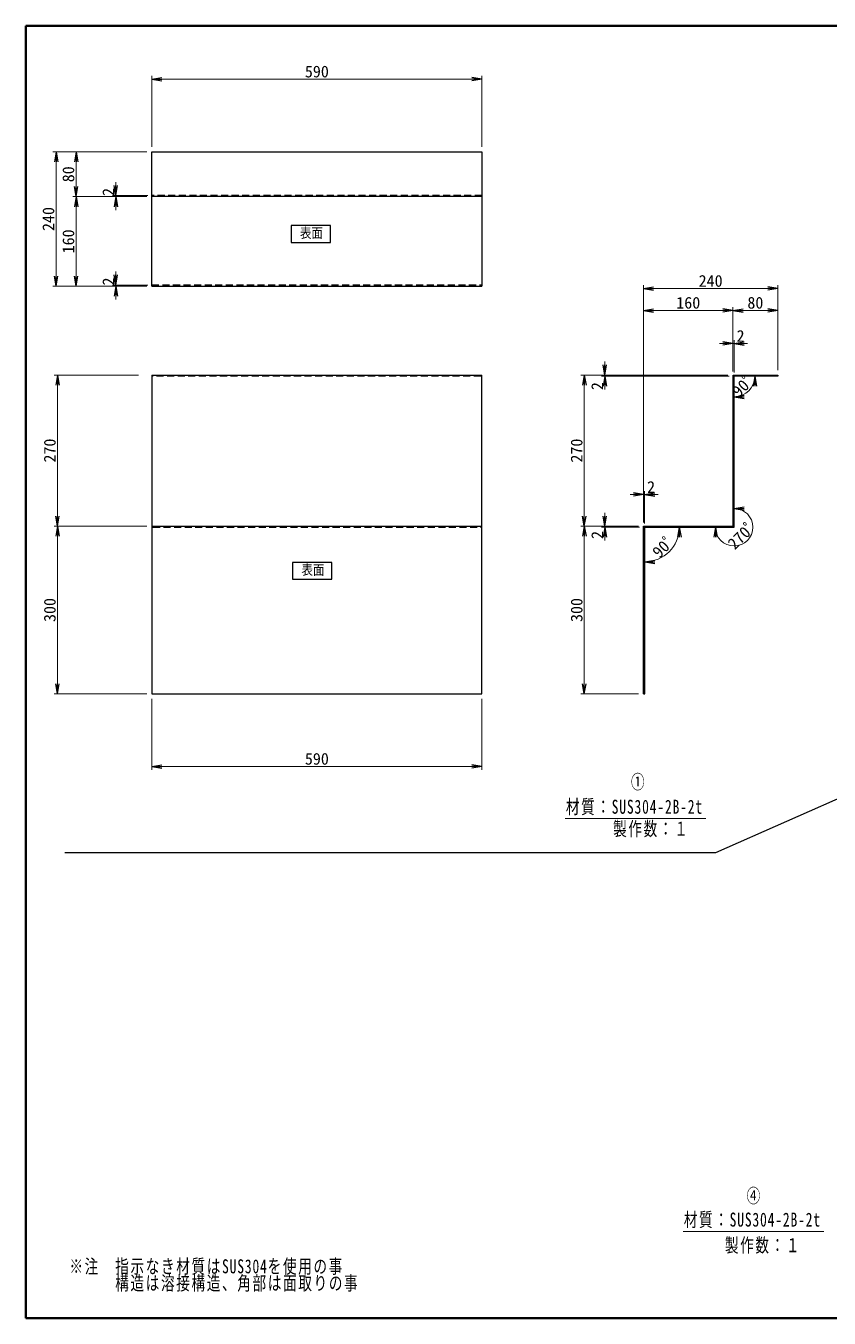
# Model space of a CAD drawing. Header units: millimetres. Extents: x 131 to 3474, y 91 to 2401.
# Drawn here: x 131 to 1567, y 91 to 2401 of the extents above; entities that cross this region are included whole.
import ezdxf

# ---------------------------------------------------------------- set-up
doc = ezdxf.new("R2010")
doc.units = ezdxf.units.MM
doc.header["$LTSCALE"] = 1.5
doc.linetypes.add('HIDDEN', pattern=[12.6, 8.4, -4.2])
for name, color, linetype, lineweight in [('1', 7, 'Continuous', 9), ('15', 5, 'Continuous', 9), ('20', 250, 'Continuous', 30), ('7', 4, 'Continuous', 50)]:
    doc.layers.add(name, color=color, linetype=linetype, lineweight=lineweight)
doc.styles.get("Standard").update_dxf_attribs({"font": 'txt', "bigfont": 'bigfont'})
doc.styles.add('ＭＳ ゴシック', font='')
doc.styles.get('ＭＳ ゴシック').set_extended_font_data('ＭＳ ゴシック')
doc.dimstyles.get("Standard").update_dxf_attribs({"dimtxt": 0.18, "dimasz": 0.18, "dimexe": 0.18, "dimexo": 0.0625, "dimgap": 0.09, "dimtad": 0, "dimtih": 1, "dimtoh": 1, "dimdec": 4, "dimzin": 0, "dimdsep": 46, "dimtxsty": 'Standard', "dimcen": 0.09, "dimadec": 0, "dimazin": 0, "dimtfac": 1, "dimtdec": 4, "dimtofl": 0, "dimtmove": 0, "dimatfit": 3, "dimfxl": 1, "dimtolj": 1, "dimtzin": 0, "dimarcsym": 0})

# ---------------------------------------------------------------- blocks, each defined once
blk = doc.blocks.new('_OPEN')
at = {"color": 0}
for q in [(-1, 0.17), (-1, -0.17), (-1, 0)]:
    blk.add_line((0, 0), q, dxfattribs=at)
blk = doc.blocks.new('Dim1')
at = {"layer": '20', "color": 7, "linetype": 'Continuous', "lineweight": 9}
for p, q in [((356.1, 1197.4), (356.1, 1070.6)), ((946.1, 1197.4), (946.1, 1070.6)), ((356.1, 1076.6), (946.1, 1076.6))]:
    blk.add_line(p, q, dxfattribs=at)
at = {"layer": '20', "color": 7, "linetype": 'Continuous', "lineweight": 9, "xscale": 18, "yscale": 18, "zscale": 18}
for p, rotation in [((356.1, 1076.6), 179.9999999999998), ((946.1, 1076.6), 359.9999999999997)]:
    blk.add_blockref('_OPEN', p, dxfattribs=dict(at, rotation=rotation))
at = {"layer": '20', "color": 7, "linetype": 'Continuous', "lineweight": 9, "insert": (651.1, 1079.6), "char_height": 21, "width": 270, "attachment_point": 8, "style": 'ＭＳ ゴシック'}
blk.add_mtext('590', dxfattribs=at)
blk = doc.blocks.new('Dim2')
at = {"layer": '20', "color": 7, "linetype": 'Continuous', "lineweight": 9}
for p, q in [((1165.8, 1530.4), (1165.8, 1480.4)), ((1226.1, 1506.4), (1159.8, 1506.4)), ((1228.2, 1504.4), (1159.8, 1504.4))]:
    blk.add_line(p, q, dxfattribs=at)
at = {"layer": '20', "color": 7, "linetype": 'Continuous', "lineweight": 9, "xscale": 18, "yscale": 18, "zscale": 18}
for p, rotation in [((1165.8, 1506.4), 269.9999999999998), ((1165.8, 1504.4), 89.99999999999991)]:
    blk.add_blockref('_OPEN', p, dxfattribs=dict(at, rotation=rotation))
at = {"layer": '20', "color": 7, "linetype": 'Continuous', "lineweight": 9, "insert": (1162.8, 1497.6), "char_height": 21, "width": 70, "attachment_point": 9, "rotation": 90, "style": 'ＭＳ ゴシック'}
blk.add_mtext('2', dxfattribs=at)
blk = doc.blocks.new('Dim3')
at = {"layer": '20', "color": 7, "linetype": 'Continuous', "lineweight": 9}
for p, q in [((1211.1, 1562.8), (1261.1, 1562.8)), ((1235.1, 1512.7), (1235.1, 1568.8)), ((1237.1, 1511.2), (1237.1, 1568.8))]:
    blk.add_line(p, q, dxfattribs=at)
at = {"layer": '20', "color": 7, "linetype": 'Continuous', "lineweight": 9, "xscale": 18, "yscale": 18, "zscale": 18}
for p, rotation in [((1235.1, 1562.8), 359.9999999999997), ((1237.1, 1562.8), 179.9999999999995)]:
    blk.add_blockref('_OPEN', p, dxfattribs=dict(at, rotation=rotation))
at = {"layer": '20', "color": 7, "linetype": 'Continuous', "lineweight": 9, "insert": (1241.5, 1565.8), "char_height": 21, "width": 70, "attachment_point": 7, "style": 'ＭＳ ゴシック'}
blk.add_mtext('2', dxfattribs=at)
blk = doc.blocks.new('Dim4')
at = {"layer": '20', "color": 7, "linetype": 'Continuous', "lineweight": 9}
for p, q in [((1226.1, 1506.4), (1123.3, 1506.4)), ((1129.3, 1206.4), (1129.3, 1506.4)), ((1226.1, 1206.4), (1123.3, 1206.4))]:
    blk.add_line(p, q, dxfattribs=at)
at = {"layer": '20', "color": 7, "linetype": 'Continuous', "lineweight": 9, "xscale": 18, "yscale": 18, "zscale": 18}
for p, rotation in [((1129.3, 1506.4), 89.99999999999959), ((1129.3, 1206.4), 269.9999999999998)]:
    blk.add_blockref('_OPEN', p, dxfattribs=dict(at, rotation=rotation))
at = {"layer": '20', "color": 7, "linetype": 'Continuous', "lineweight": 9, "insert": (1126.3, 1356.4), "char_height": 21, "width": 270, "attachment_point": 8, "rotation": 90, "style": 'ＭＳ ゴシック'}
blk.add_mtext('300', dxfattribs=at)
blk = doc.blocks.new('Dim5')
at = {"layer": '20', "color": 7, "linetype": 'Continuous', "lineweight": 9}
for p, q in [((1386.1, 1776.4), (1123.3, 1776.4)), ((1129.3, 1506.4), (1129.3, 1776.4))]:
    blk.add_line(p, q, dxfattribs=at)
at = {"layer": '20', "color": 7, "linetype": 'Continuous', "lineweight": 9, "xscale": 18, "yscale": 18, "zscale": 18}
for p, rotation in [((1129.3, 1776.4), 89.99999999999959), ((1129.3, 1506.4), 269.9999999999998)]:
    blk.add_blockref('_OPEN', p, dxfattribs=dict(at, rotation=rotation))
at = {"layer": '20', "color": 7, "linetype": 'Continuous', "lineweight": 9, "insert": (1126.3, 1641.4), "char_height": 21, "width": 270, "attachment_point": 8, "rotation": 90, "style": 'ＭＳ ゴシック'}
blk.add_mtext('270', dxfattribs=at)
blk = doc.blocks.new('Dim6')
at = {"layer": '20', "color": 7, "linetype": 'Continuous', "lineweight": 9}
for p, q in [((1235.1, 1515.4), (1235.1, 1936.9)), ((1235.1, 1930.9), (1475.1, 1930.9)), ((1475.1, 1785.4), (1475.1, 1936.9))]:
    blk.add_line(p, q, dxfattribs=at)
at = {"layer": '20', "color": 7, "linetype": 'Continuous', "lineweight": 9, "xscale": 18, "yscale": 18, "zscale": 18}
for p, rotation in [((1235.1, 1930.9), 179.9999999999998), ((1475.1, 1930.9), 359.9999999999997)]:
    blk.add_blockref('_OPEN', p, dxfattribs=dict(at, rotation=rotation))
at = {"layer": '20', "color": 7, "linetype": 'Continuous', "lineweight": 9, "insert": (1355.1, 1933.9), "char_height": 21, "width": 270, "attachment_point": 8, "style": 'ＭＳ ゴシック'}
blk.add_mtext('240', dxfattribs=at)
blk = doc.blocks.new('Dim7')
at = {"layer": '20', "color": 7, "linetype": 'Continuous', "lineweight": 9}
for p, q in [((1235.1, 1515.4), (1235.1, 1897.8)), ((1395.1, 1785.4), (1395.1, 1897.8)), ((1235.1, 1891.8), (1395.1, 1891.8))]:
    blk.add_line(p, q, dxfattribs=at)
at = {"layer": '20', "color": 7, "linetype": 'Continuous', "lineweight": 9, "xscale": 18, "yscale": 18, "zscale": 18}
for p, rotation in [((1235.1, 1891.8), 179.9999999999998), ((1395.1, 1891.8), 359.9999999999997)]:
    blk.add_blockref('_OPEN', p, dxfattribs=dict(at, rotation=rotation))
at = {"layer": '20', "color": 7, "linetype": 'Continuous', "lineweight": 9, "insert": (1315.1, 1894.8), "char_height": 21, "width": 255, "attachment_point": 8, "style": 'ＭＳ ゴシック'}
blk.add_mtext('160', dxfattribs=at)
blk = doc.blocks.new('Dim8')
at = {"layer": '20', "color": 7, "linetype": 'Continuous', "lineweight": 9}
for p, q in [((1475.1, 1785.4), (1475.1, 1897.8)), ((1395.1, 1891.8), (1475.1, 1891.8))]:
    blk.add_line(p, q, dxfattribs=at)
at = {"layer": '20', "color": 7, "linetype": 'Continuous', "lineweight": 9, "xscale": 18, "yscale": 18, "zscale": 18}
for p, rotation in [((1395.1, 1891.8), 179.9999999999999), ((1475.1, 1891.8), 359.9999999999997)]:
    blk.add_blockref('_OPEN', p, dxfattribs=dict(at, rotation=rotation))
at = {"layer": '20', "color": 7, "linetype": 'Continuous', "lineweight": 9, "insert": (1435.1, 1894.8), "char_height": 21, "width": 170, "attachment_point": 8, "style": 'ＭＳ ゴシック'}
blk.add_mtext('80', dxfattribs=at)
blk = doc.blocks.new('Dim9')
at = {"layer": '20', "color": 7, "linetype": 'Continuous', "lineweight": 9}
for p, q in [((1165.8, 1800.4), (1165.8, 1750.4)), ((1386.1, 1776.4), (1159.8, 1776.4)), ((1388.1, 1774.4), (1159.8, 1774.4))]:
    blk.add_line(p, q, dxfattribs=at)
at = {"layer": '20', "color": 7, "linetype": 'Continuous', "lineweight": 9, "xscale": 18, "yscale": 18, "zscale": 18}
for p, rotation in [((1165.8, 1776.4), 269.9999999999998), ((1165.8, 1774.4), 89.99999999999991)]:
    blk.add_blockref('_OPEN', p, dxfattribs=dict(at, rotation=rotation))
at = {"layer": '20', "color": 7, "linetype": 'Continuous', "lineweight": 9, "insert": (1162.8, 1763.8), "char_height": 21, "width": 70, "attachment_point": 9, "rotation": 90, "style": 'ＭＳ ゴシック'}
blk.add_mtext('2', dxfattribs=at)
blk = doc.blocks.new('Dim10')
at = {"layer": '20', "color": 7, "linetype": 'Continuous', "lineweight": 9}
for p, q in [((1371.1, 1832.8), (1421.1, 1832.8)), ((1395.1, 1782.7), (1395.1, 1838.8)), ((1397.1, 1781.2), (1397.1, 1838.8))]:
    blk.add_line(p, q, dxfattribs=at)
at = {"layer": '20', "color": 7, "linetype": 'Continuous', "lineweight": 9, "xscale": 18, "yscale": 18, "zscale": 18}
for p, rotation in [((1395.1, 1832.8), 359.9999999999997), ((1397.1, 1832.8), 179.9999999999995)]:
    blk.add_blockref('_OPEN', p, dxfattribs=dict(at, rotation=rotation))
at = {"layer": '20', "color": 7, "linetype": 'Continuous', "lineweight": 9, "insert": (1401.5, 1835.8), "char_height": 21, "width": 70, "attachment_point": 7, "style": 'ＭＳ ゴシック'}
blk.add_mtext('2', dxfattribs=at)
blk = doc.blocks.new('Dim11')
at = {"layer": '20', "color": 7, "linetype": 'Continuous', "lineweight": 9}
for p, q in [((347.1, 2175.3), (178.9, 2175.3)), ((184.9, 1935.3), (184.9, 2175.3)), ((347.1, 1935.3), (178.9, 1935.3))]:
    blk.add_line(p, q, dxfattribs=at)
at = {"layer": '20', "color": 7, "linetype": 'Continuous', "lineweight": 9, "xscale": 18, "yscale": 18, "zscale": 18}
for p, rotation in [((184.9, 2175.3), 89.99999999999939), ((184.9, 1935.3), 269.9999999999996)]:
    blk.add_blockref('_OPEN', p, dxfattribs=dict(at, rotation=rotation))
at = {"layer": '20', "color": 7, "linetype": 'Continuous', "lineweight": 9, "insert": (181.9, 2055.3), "char_height": 21, "width": 270, "attachment_point": 8, "rotation": 90, "style": 'ＭＳ ゴシック'}
blk.add_mtext('240', dxfattribs=at)
blk = doc.blocks.new('Dim12')
at = {"layer": '20', "color": 7, "linetype": 'Continuous', "lineweight": 9}
for p, q in [((347.1, 2095.3), (214.6, 2095.3)), ((220.6, 1935.3), (220.6, 2095.3)), ((347.1, 1935.3), (214.6, 1935.3))]:
    blk.add_line(p, q, dxfattribs=at)
at = {"layer": '20', "color": 7, "linetype": 'Continuous', "lineweight": 9, "xscale": 18, "yscale": 18, "zscale": 18}
for p, rotation in [((220.6, 2095.3), 89.99999999999939), ((220.6, 1935.3), 269.9999999999995)]:
    blk.add_blockref('_OPEN', p, dxfattribs=dict(at, rotation=rotation))
at = {"layer": '20', "color": 7, "linetype": 'Continuous', "lineweight": 9, "insert": (217.6, 2015.3), "char_height": 21, "width": 255, "attachment_point": 8, "rotation": 90, "style": 'ＭＳ ゴシック'}
blk.add_mtext('160', dxfattribs=at)
blk = doc.blocks.new('Dim13')
at = {"layer": '20', "color": 7, "linetype": 'Continuous', "lineweight": 9}
for p, q in [((347.1, 2175.3), (214.6, 2175.3)), ((220.6, 2095.3), (220.6, 2175.3))]:
    blk.add_line(p, q, dxfattribs=at)
at = {"layer": '20', "color": 7, "linetype": 'Continuous', "lineweight": 9, "xscale": 18, "yscale": 18, "zscale": 18}
for p, rotation in [((220.6, 2175.3), 89.99999999999939), ((220.6, 2095.3), 269.9999999999996)]:
    blk.add_blockref('_OPEN', p, dxfattribs=dict(at, rotation=rotation))
at = {"layer": '20', "color": 7, "linetype": 'Continuous', "lineweight": 9, "insert": (217.6, 2135.3), "char_height": 21, "width": 170, "attachment_point": 8, "rotation": 90, "style": 'ＭＳ ゴシック'}
blk.add_mtext('80', dxfattribs=at)
blk = doc.blocks.new('Dim14')
at = {"layer": '20', "color": 7, "linetype": 'Continuous', "lineweight": 9}
for p, q in [((291.8, 2071.3), (291.8, 2121.3)), ((349.1, 2097.3), (285.8, 2097.3)), ((347.1, 2095.3), (285.8, 2095.3))]:
    blk.add_line(p, q, dxfattribs=at)
at = {"layer": '20', "color": 7, "linetype": 'Continuous', "lineweight": 9, "xscale": 18, "yscale": 18, "zscale": 18}
for p, rotation in [((291.8, 2097.3), 269.9999999999998), ((291.8, 2095.3), 89.99999999999959)]:
    blk.add_blockref('_OPEN', p, dxfattribs=dict(at, rotation=rotation))
at = {"layer": '20', "color": 7, "linetype": 'Continuous', "lineweight": 9, "insert": (288.8, 2096.5), "char_height": 21, "width": 70, "attachment_point": 7, "rotation": 90, "style": 'ＭＳ ゴシック'}
blk.add_mtext('2', dxfattribs=at)
blk = doc.blocks.new('Dim15')
at = {"layer": '20', "color": 7, "linetype": 'Continuous', "lineweight": 9}
for p, q in [((291.8, 1911.3), (291.8, 1961.3)), ((349.1, 1937.3), (285.8, 1937.3)), ((347.1, 1935.3), (285.8, 1935.3))]:
    blk.add_line(p, q, dxfattribs=at)
at = {"layer": '20', "color": 7, "linetype": 'Continuous', "lineweight": 9, "xscale": 18, "yscale": 18, "zscale": 18}
for p, rotation in [((291.8, 1937.3), 269.9999999999998), ((291.8, 1935.3), 89.99999999999959)]:
    blk.add_blockref('_OPEN', p, dxfattribs=dict(at, rotation=rotation))
at = {"layer": '20', "color": 7, "linetype": 'Continuous', "lineweight": 9, "insert": (288.8, 1936.5), "char_height": 21, "width": 70, "attachment_point": 7, "rotation": 90, "style": 'ＭＳ ゴシック'}
blk.add_mtext('2', dxfattribs=at)
blk = doc.blocks.new('Dim16')
at = {"layer": '20', "color": 7, "linetype": 'Continuous', "lineweight": 9}
blk.add_arc((1397.1, 1774.4), 37, 270, 0, dxfattribs=at)
at = {"layer": '20', "color": 7, "linetype": 'Continuous', "lineweight": 9, "xscale": 18, "yscale": 18, "zscale": 18}
for p, rotation in [((1434.1, 1774.4), 89.99999999999991), ((1397.1, 1737.3), 179.9999999999998)]:
    blk.add_blockref('_OPEN', p, dxfattribs=dict(at, rotation=rotation))
at = {"layer": '20', "color": 7, "linetype": 'Continuous', "lineweight": 9, "insert": (1421.2, 1750.3), "char_height": 21, "width": 197.405, "attachment_point": 8, "rotation": 45, "style": 'ＭＳ ゴシック'}
blk.add_mtext('90ﾟ', dxfattribs=at)
blk = doc.blocks.new('Dim17')
at = {"layer": '20', "color": 7, "linetype": 'Continuous', "lineweight": 9}
blk.add_arc((1397.1, 1504.4), 33.5, 180, 90, dxfattribs=at)
at = {"layer": '20', "color": 7, "linetype": 'Continuous', "lineweight": 9, "xscale": 18, "yscale": 18, "zscale": 18}
for p, rotation in [((1397.1, 1537.9), 179.9999999999998), ((1363.6, 1504.4), 89.99999999999959)]:
    blk.add_blockref('_OPEN', p, dxfattribs=dict(at, rotation=rotation))
at = {"layer": '20', "color": 7, "linetype": 'Continuous', "lineweight": 9, "insert": (1418.7, 1482.8), "char_height": 21, "width": 297.405, "attachment_point": 8, "rotation": 45, "style": 'ＭＳ ゴシック'}
blk.add_mtext('270ﾟ', dxfattribs=at)
blk = doc.blocks.new('Dim18')
at = {"layer": '20', "color": 7, "linetype": 'Continuous', "lineweight": 9}
blk.add_arc((1237.2, 1504.4), 61.9, 270, 0, dxfattribs=at)
at = {"layer": '20', "color": 7, "linetype": 'Continuous', "lineweight": 9, "xscale": 18, "yscale": 18, "zscale": 18}
for p, rotation in [((1299.1, 1504.4), 89.99999999999991), ((1237.2, 1442.4), 179.9999999999998)]:
    blk.add_blockref('_OPEN', p, dxfattribs=dict(at, rotation=rotation))
at = {"layer": '20', "color": 7, "linetype": 'Continuous', "lineweight": 9, "insert": (1278.9, 1462.7), "char_height": 21, "width": 197.405, "attachment_point": 8, "rotation": 45, "style": 'ＭＳ ゴシック'}
blk.add_mtext('90ﾟ', dxfattribs=at)
blk = doc.blocks.new('Dim19')
at = {"layer": '20', "color": 7, "linetype": 'Continuous', "lineweight": 9}
for p, q in [((347.1, 1506.4), (181.4, 1506.4)), ((187.4, 1206.4), (187.4, 1506.4)), ((347.1, 1206.4), (181.4, 1206.4))]:
    blk.add_line(p, q, dxfattribs=at)
at = {"layer": '20', "color": 7, "linetype": 'Continuous', "lineweight": 9, "xscale": 18, "yscale": 18, "zscale": 18}
for p, rotation in [((187.4, 1506.4), 89.99999999999959), ((187.4, 1206.4), 269.9999999999998)]:
    blk.add_blockref('_OPEN', p, dxfattribs=dict(at, rotation=rotation))
at = {"layer": '20', "color": 7, "linetype": 'Continuous', "lineweight": 9, "insert": (184.4, 1356.4), "char_height": 21, "width": 270, "attachment_point": 8, "rotation": 90, "style": 'ＭＳ ゴシック'}
blk.add_mtext('300', dxfattribs=at)
blk = doc.blocks.new('Dim20')
at = {"layer": '20', "color": 7, "linetype": 'Continuous', "lineweight": 9}
for p, q in [((332.4, 1776.4), (181.4, 1776.4)), ((187.4, 1506.4), (187.4, 1776.4))]:
    blk.add_line(p, q, dxfattribs=at)
at = {"layer": '20', "color": 7, "linetype": 'Continuous', "lineweight": 9, "xscale": 18, "yscale": 18, "zscale": 18}
for p, rotation in [((187.4, 1776.4), 89.99999999999959), ((187.4, 1506.4), 269.9999999999998)]:
    blk.add_blockref('_OPEN', p, dxfattribs=dict(at, rotation=rotation))
at = {"layer": '20', "color": 7, "linetype": 'Continuous', "lineweight": 9, "insert": (184.4, 1641.4), "char_height": 21, "width": 270, "attachment_point": 8, "rotation": 90, "style": 'ＭＳ ゴシック'}
blk.add_mtext('270', dxfattribs=at)
blk = doc.blocks.new('Dim21')
at = {"layer": '20', "color": 7, "linetype": 'Continuous', "lineweight": 9}
for p, q in [((356.1, 2184.3), (356.1, 2311.1)), ((946.1, 2184.3), (946.1, 2311.1)), ((356.1, 2305.1), (946.1, 2305.1))]:
    blk.add_line(p, q, dxfattribs=at)
at = {"layer": '20', "color": 7, "linetype": 'Continuous', "lineweight": 9, "xscale": 18, "yscale": 18, "zscale": 18, "rotation": 179.9999999999998}
blk.add_blockref('_OPEN', (356.1, 2305.1), dxfattribs=at)
at = {"layer": '20', "color": 7, "linetype": 'Continuous', "lineweight": 9, "xscale": 18, "yscale": 18, "zscale": 18}
blk.add_blockref('_OPEN', (946.1, 2305.1), dxfattribs=at)
at = {"layer": '20', "color": 7, "linetype": 'Continuous', "lineweight": 9, "insert": (651.1, 2308.1), "char_height": 21, "width": 270, "attachment_point": 8, "style": 'ＭＳ ゴシック'}
blk.add_mtext('590', dxfattribs=at)
blk = doc.blocks.new('G6')
at = {"layer": '20', "color": 7, "linetype": 'Continuous', "lineweight": 30}
for p, q in [((677.9, 1441.6), (607.8, 1441.6)), ((607.8, 1441.6), (607.8, 1411.3)), ((677.9, 1411.3), (677.9, 1441.6)), ((607.8, 1411.3), (677.9, 1411.3))]:
    blk.add_line(p, q, dxfattribs=at)
blk = doc.blocks.new('G7')
at = {"layer": '20', "color": 7, "linetype": 'Continuous', "lineweight": 30}
for p, q in [((675.2, 2043.7), (605.2, 2043.7)), ((605.2, 2043.7), (605.2, 2013.4)), ((675.2, 2013.4), (675.2, 2043.7)), ((605.2, 2013.4), (675.2, 2013.4))]:
    blk.add_line(p, q, dxfattribs=at)

msp = doc.modelspace()

# ---------------------------------------------------------------- linework, layer by layer
at = {"layer": '15', "color": 7, "linetype": 'Continuous', "lineweight": 9}
for p, q in [((1095.03, 983.62), (1346.48, 983.62)), ((1305.87, 245.59), (1557.31, 245.59))]:
    msp.add_line(p, q, dxfattribs=at)
at = {"layer": '20', "color": 7, "linetype": 'Continuous', "lineweight": 30}
for p, q in [((356.06, 1935.33), (356.06, 2175.33)), ((356.06, 2175.33), (946.06, 2175.33)), ((946.06, 2175.33), (946.06, 1935.33)), ((946.06, 2095.33), (356.06, 2095.33)), ((356.06, 1935.33), (946.06, 1935.33)), ((356.06, 1776.36), (946.06, 1776.36)), ((356.06, 1776.36), (356.06, 1206.36)), ((946.06, 1206.36), (946.06, 1776.36)), ((1395.11, 1776.36), (1475.11, 1776.36)), ((1395.11, 1506.36), (1395.11, 1776.36)), ((1475.11, 1774.36), (1397.11, 1774.36)), ((1397.11, 1504.36), (1397.11, 1774.36)), ((1475.11, 1776.36), (1475.11, 1774.36)), ((356.06, 1506.36), (946.06, 1506.36)), ((1235.11, 1506.36), (1395.11, 1506.36)), ((1235.11, 1206.36), (1235.11, 1506.36)), ((1237.21, 1206.36), (1237.21, 1504.36)), ((1237.21, 1504.36), (1397.11, 1504.36)), ((356.06, 1206.36), (946.06, 1206.36)), ((1235.11, 1206.36), (1237.21, 1206.36)), ((1364.25, 922.86), (1885.24, 1153.08)), ((200.48, 922.86), (1364.25, 922.86))]:
    msp.add_line(p, q, dxfattribs=at)
at = {"layer": '20', "color": 7, "linetype": 'HIDDEN', "lineweight": 30}
for p, q in [((946.06, 2097.33), (356.06, 2097.33)), ((596.06, 2095.33), (596.06, 2096.83)), ((716.06, 2095.33), (716.06, 2096.83)), ((356.06, 1937.43), (946.06, 1937.43)), ((944.06, 1774.36), (358.06, 1774.36)), ((358.06, 1504.36), (944.06, 1504.36))]:
    msp.add_line(p, q, dxfattribs=at)
at = {"layer": '7', "color": 7, "linetype": 'Continuous', "lineweight": 50}
for p, q in [((130.8, 90.6), (130.8, 2400.6)), ((3474, 2400.6), (130.8, 2400.6)), ((130.8, 90.6), (3474, 90.6))]:
    msp.add_line(p, q, dxfattribs=at)

# ---------------------------------------------------------------- block references
for name in ['G7', 'G6']:
    msp.add_blockref(name, (0, 0))

# ---------------------------------------------------------------- texts
at = {"layer": '1', "color": 7, "linetype": 'Continuous', "lineweight": 9, "char_height": 18, "width": 51.5886, "attachment_point": 5}
for insert in [(641.39, 2029.44), (644.06, 1427.34)]:
    msp.add_mtext('{\\fＭＳ ゴシック;\\W0.833333;表面}', dxfattribs=dict(at, insert=insert))
at = {"layer": '7', "color": 7, "linetype": 'Continuous', "lineweight": 9, "char_height": 25}
for s, insert, width, attachment_point in [('{\\fＭＳ ゴシック;\\W0.714286;\\T1.120000;①}', (1212.66, 1033.75), 31.6711, 7), ('{\\fＭＳ ゴシック;\\W0.714286;\\T1.120000;材質：SUS304-2B-2t}', (1218.89, 1003.35), 321.2285, 5), ('{\\fＭＳ ゴシック;\\W0.714286;\\T1.120000;製作数：１}', (1180.75, 950.1), 157.7915, 7), ('{\\fＭＳ ゴシック;\\W0.714286;\\T1.120000;④}', (1419.49, 293.91), 31.6711, 7), ('{\\fＭＳ ゴシック;\\W0.714286;\\T1.120000;材質：SUS304-2B-2t}', (1429.72, 265.32), 321.2285, 5), ('{\\fＭＳ ゴシック;\\W0.714286;\\T1.120000;製作数：１}', (1380.56, 205.66), 157.7915, 7), ('{\\fＭＳ ゴシック;\\W0.714286;\\T1.120000;※注\u3000指示なき材質はSUS304を使用の事}', (208.73, 167.86), 627.838, 7), ('{\\fＭＳ ゴシック;\\W0.714286;\\T1.120000;\u3000\u3000\u3000構造は溶接構造、角部は面取りの事}', (208.73, 137.86), 659.9432, 7)]:
    msp.add_mtext(s, dxfattribs=dict(at, insert=insert, width=width, attachment_point=attachment_point))

# ---------------------------------------------------------------- dimensions: what is measured, and where the dimension line sits
at = {"layer": '20', "color": 7, "linetype": 'Continuous', "lineweight": 9}
for base, p1, p2, override, picture, middle in [((946.06, 2305.07), (356.06, 2175.33), (946.06, 2175.33), {"dimscale": 1, "dimtxt": 21, "dimasz": 18, "dimexe": 6, "dimexo": 9, "dimgap": 0, "dimtad": 1, "dimtih": 0, "dimtoh": 0, "dimdec": 1, "dimzin": 8, "dimtxsty": 'ＭＳ ゴシック', "dimblk1": 'OPEN', "dimblk2": 'OPEN', "dimsah": 1, "dimse1": 0, "dimse2": 0, "dimtix": 0, "dimtofl": 1, "dimtmove": 2, "dimatfit": 2, "dimtzin": 8}, 'Dim21', (651.06, 2318.57)), ((1475.11, 1930.88), (1235.11, 1506.36), (1475.11, 1776.36), {"dimscale": 1, "dimtxt": 21, "dimasz": 18, "dimexe": 6, "dimexo": 9, "dimgap": 0, "dimtad": 1, "dimtih": 0, "dimtoh": 0, "dimdec": 1, "dimzin": 8, "dimtxsty": 'ＭＳ ゴシック', "dimblk1": 'OPEN', "dimblk2": 'OPEN', "dimsah": 1, "dimse1": 0, "dimse2": 0, "dimtix": 0, "dimtofl": 1, "dimtmove": 2, "dimatfit": 2, "dimtzin": 8}, 'Dim6', (1355.11, 1944.38)), ((1475.11, 1891.76), (1395.11, 1776.36), (1475.11, 1776.36), {"dimscale": 1, "dimtxt": 21, "dimasz": 18, "dimexe": 6, "dimexo": 9, "dimgap": 0, "dimtad": 1, "dimtih": 0, "dimtoh": 0, "dimdec": 1, "dimzin": 8, "dimtxsty": 'ＭＳ ゴシック', "dimblk1": 'OPEN', "dimblk2": 'OPEN', "dimsah": 1, "dimse1": 1, "dimse2": 0, "dimtix": 0, "dimtofl": 1, "dimtmove": 2, "dimatfit": 2, "dimtzin": 8}, 'Dim8', (1435.11, 1905.26)), ((1397.11, 1832.81), (1395.11, 1773.72), (1397.11, 1772.22), {"dimscale": 1, "dimtxt": 21, "dimasz": 18, "dimexe": 6, "dimexo": 9, "dimgap": 0, "dimtad": 1, "dimtih": 0, "dimtoh": 0, "dimdec": 1, "dimzin": 8, "dimtxsty": 'ＭＳ ゴシック', "dimblk1": 'OPEN', "dimblk2": 'OPEN', "dimsah": 1, "dimse1": 0, "dimse2": 0, "dimtix": 0, "dimtofl": 1, "dimtmove": 2, "dimatfit": 2, "dimtzin": 8}, 'Dim10', (1407.46, 1846.31)), ((1237.11, 1562.81), (1235.11, 1503.72), (1237.11, 1502.22), {"dimscale": 1, "dimtxt": 21, "dimasz": 18, "dimexe": 6, "dimexo": 9, "dimgap": 0, "dimtad": 1, "dimtih": 0, "dimtoh": 0, "dimdec": 1, "dimzin": 8, "dimtxsty": 'ＭＳ ゴシック', "dimblk1": 'OPEN', "dimblk2": 'OPEN', "dimsah": 1, "dimse1": 0, "dimse2": 0, "dimtix": 0, "dimtofl": 1, "dimtmove": 2, "dimatfit": 2, "dimtzin": 8}, 'Dim3', (1247.46, 1576.31)), ((946.06, 1076.62), (356.06, 1206.36), (946.06, 1206.36), {"dimscale": 1, "dimtxt": 21, "dimasz": 18, "dimexe": 6, "dimexo": 9, "dimgap": 0, "dimtad": 1, "dimtih": 0, "dimtoh": 0, "dimdec": 1, "dimzin": 8, "dimtxsty": 'ＭＳ ゴシック', "dimblk1": 'OPEN', "dimblk2": 'OPEN', "dimsah": 1, "dimse1": 0, "dimse2": 0, "dimtix": 0, "dimtofl": 1, "dimtmove": 2, "dimatfit": 2, "dimtzin": 8}, 'Dim1', (651.06, 1090.12))]:
    dim = msp.add_linear_dim(base=base, p1=p1, p2=p2, dimstyle='Standard', override=override, dxfattribs=at)
    dim.commit()
    dim.dimension.update_dxf_attribs({"geometry": picture, "text_midpoint": middle, "dimtype": 160})
for base, p1, p2, angle, override, picture, middle in [((220.61, 2175.33), (356.06, 2095.33), (356.06, 2175.33), 90, {"dimscale": 1, "dimtxt": 21, "dimasz": 18, "dimexe": 6, "dimexo": 9, "dimgap": 0, "dimtad": 1, "dimtih": 0, "dimtoh": 0, "dimdec": 1, "dimzin": 8, "dimtxsty": 'ＭＳ ゴシック', "dimblk1": 'OPEN', "dimblk2": 'OPEN', "dimsah": 1, "dimse1": 1, "dimse2": 0, "dimtix": 0, "dimtofl": 1, "dimtmove": 2, "dimatfit": 2, "dimtzin": 8}, 'Dim13', (207.11, 2135.33)), ((184.86, 2175.33), (356.06, 1935.33), (356.06, 2175.33), 90, {"dimscale": 1, "dimtxt": 21, "dimasz": 18, "dimexe": 6, "dimexo": 9, "dimgap": 0, "dimtad": 1, "dimtih": 0, "dimtoh": 0, "dimdec": 1, "dimzin": 8, "dimtxsty": 'ＭＳ ゴシック', "dimblk1": 'OPEN', "dimblk2": 'OPEN', "dimsah": 1, "dimse1": 0, "dimse2": 0, "dimtix": 0, "dimtofl": 1, "dimtmove": 2, "dimatfit": 2, "dimtzin": 8}, 'Dim11', (171.36, 2055.33)), ((291.81, 2097.33), (356.06, 2095.33), (358.06, 2097.33), 90, {"dimscale": 1, "dimtxt": 21, "dimasz": 18, "dimexe": 6, "dimexo": 9, "dimgap": 0, "dimtad": 1, "dimtih": 0, "dimtoh": 0, "dimdec": 1, "dimzin": 8, "dimtxsty": 'ＭＳ ゴシック', "dimblk1": 'OPEN', "dimblk2": 'OPEN', "dimsah": 1, "dimse1": 0, "dimse2": 0, "dimtix": 0, "dimtofl": 1, "dimtmove": 2, "dimatfit": 2, "dimtzin": 8}, 'Dim14', (278.31, 2102.45)), ((220.61, 2095.33), (356.06, 1935.33), (356.06, 2095.33), 90, {"dimscale": 1, "dimtxt": 21, "dimasz": 18, "dimexe": 6, "dimexo": 9, "dimgap": 0, "dimtad": 1, "dimtih": 0, "dimtoh": 0, "dimdec": 1, "dimzin": 8, "dimtxsty": 'ＭＳ ゴシック', "dimblk1": 'OPEN', "dimblk2": 'OPEN', "dimsah": 1, "dimse1": 0, "dimse2": 0, "dimtix": 0, "dimtofl": 1, "dimtmove": 2, "dimatfit": 2, "dimtzin": 8}, 'Dim12', (207.11, 2015.33)), ((291.81, 1937.33), (356.06, 1935.33), (358.06, 1937.33), 90, {"dimscale": 1, "dimtxt": 21, "dimasz": 18, "dimexe": 6, "dimexo": 9, "dimgap": 0, "dimtad": 1, "dimtih": 0, "dimtoh": 0, "dimdec": 1, "dimzin": 8, "dimtxsty": 'ＭＳ ゴシック', "dimblk1": 'OPEN', "dimblk2": 'OPEN', "dimsah": 1, "dimse1": 0, "dimse2": 0, "dimtix": 0, "dimtofl": 1, "dimtmove": 2, "dimatfit": 2, "dimtzin": 8}, 'Dim15', (278.31, 1942.45)), ((1395.11, 1891.76), (1235.11, 1506.36), (1395.11, 1776.36), 0, {"dimscale": 1, "dimtxt": 21, "dimasz": 18, "dimexe": 6, "dimexo": 9, "dimgap": 0, "dimtad": 1, "dimtih": 0, "dimtoh": 0, "dimdec": 1, "dimzin": 8, "dimtxsty": 'ＭＳ ゴシック', "dimblk1": 'OPEN', "dimblk2": 'OPEN', "dimsah": 1, "dimse1": 0, "dimse2": 0, "dimtix": 0, "dimtofl": 1, "dimtmove": 2, "dimatfit": 2, "dimtzin": 8}, 'Dim7', (1315.11, 1905.26)), ((187.36, 1776.36), (356.06, 1506.36), (341.37, 1776.36), 90, {"dimscale": 1, "dimtxt": 21, "dimasz": 18, "dimexe": 6, "dimexo": 9, "dimgap": 0, "dimtad": 1, "dimtih": 0, "dimtoh": 0, "dimdec": 1, "dimzin": 8, "dimtxsty": 'ＭＳ ゴシック', "dimblk1": 'OPEN', "dimblk2": 'OPEN', "dimsah": 1, "dimse1": 1, "dimse2": 0, "dimtix": 0, "dimtofl": 1, "dimtmove": 2, "dimatfit": 2, "dimtzin": 8}, 'Dim20', (173.86, 1641.36)), ((1129.34, 1776.36), (1235.11, 1506.36), (1395.11, 1776.36), 90, {"dimscale": 1, "dimtxt": 21, "dimasz": 18, "dimexe": 6, "dimexo": 9, "dimgap": 0, "dimtad": 1, "dimtih": 0, "dimtoh": 0, "dimdec": 1, "dimzin": 8, "dimtxsty": 'ＭＳ ゴシック', "dimblk1": 'OPEN', "dimblk2": 'OPEN', "dimsah": 1, "dimse1": 1, "dimse2": 0, "dimtix": 0, "dimtofl": 1, "dimtmove": 2, "dimatfit": 2, "dimtzin": 8}, 'Dim5', (1115.84, 1641.36)), ((187.36, 1506.36), (356.06, 1206.36), (356.06, 1506.36), 90, {"dimscale": 1, "dimtxt": 21, "dimasz": 18, "dimexe": 6, "dimexo": 9, "dimgap": 0, "dimtad": 1, "dimtih": 0, "dimtoh": 0, "dimdec": 1, "dimzin": 8, "dimtxsty": 'ＭＳ ゴシック', "dimblk1": 'OPEN', "dimblk2": 'OPEN', "dimsah": 1, "dimse1": 0, "dimse2": 0, "dimtix": 0, "dimtofl": 1, "dimtmove": 2, "dimatfit": 2, "dimtzin": 8}, 'Dim19', (173.86, 1356.36)), ((1129.34, 1506.36), (1235.11, 1206.36), (1235.11, 1506.36), 90, {"dimscale": 1, "dimtxt": 21, "dimasz": 18, "dimexe": 6, "dimexo": 9, "dimgap": 0, "dimtad": 1, "dimtih": 0, "dimtoh": 0, "dimdec": 1, "dimzin": 8, "dimtxsty": 'ＭＳ ゴシック', "dimblk1": 'OPEN', "dimblk2": 'OPEN', "dimsah": 1, "dimse1": 0, "dimse2": 0, "dimtix": 0, "dimtofl": 1, "dimtmove": 2, "dimatfit": 2, "dimtzin": 8}, 'Dim4', (1115.84, 1356.36))]:
    dim = msp.add_linear_dim(base=base, p1=p1, p2=p2, angle=angle, dimstyle='Standard', override=override, dxfattribs=at)
    dim.commit()
    dim.dimension.update_dxf_attribs({"geometry": picture, "text_midpoint": middle, "dimtype": 160})
for base, center, p1, p2, text, picture, middle in [((1423.29, 1748.18), (1397.11, 1774.36), (1397.11, 1770.65), (1400.82, 1774.36), '90ﾟ', 'Dim16', (1413.75, 1757.72)), ((1420.83, 1480.64), (1397.11, 1504.36), (1393.76, 1504.36), (1397.11, 1507.71), '270ﾟ', 'Dim17', (1411.28, 1490.19)), ((1281, 1460.57), (1237.21, 1504.36), (1237.21, 1498.16), (1243.41, 1504.36), '90ﾟ', 'Dim18', (1271.46, 1470.11))]:
    dim = msp.add_angular_dim_3p(base=base, center=center, p1=p1, p2=p2, text=text, dimstyle='Standard', override={"dimscale": 1, "dimtxt": 21, "dimasz": 18, "dimexe": 6, "dimexo": 9, "dimgap": 0, "dimtad": 1, "dimtih": 0, "dimtoh": 0, "dimdec": 1, "dimzin": 8, "dimtxsty": 'ＭＳ ゴシック', "dimblk1": 'OPEN', "dimblk2": 'OPEN', "dimsah": 1, "dimse1": 1, "dimse2": 1, "dimtix": 0, "dimtofl": 1, "dimatfit": 2, "dimtzin": 8}, dxfattribs=at)
    dim.commit()
    dim.dimension.update_dxf_attribs({"geometry": picture, "text_midpoint": middle, "dimtype": 165})
for base, p1, p2, picture, middle in [((1165.84, 1774.36), (1395.11, 1776.36), (1397.11, 1774.36), 'Dim9', (1152.34, 1757.84)), ((1165.84, 1504.36), (1235.11, 1506.36), (1237.21, 1504.36), 'Dim2', (1152.34, 1491.6))]:
    dim = msp.add_linear_dim(base=base, p1=p1, p2=p2, angle=270, dimstyle='Standard', override={"dimscale": 1, "dimtxt": 21, "dimasz": 18, "dimexe": 6, "dimexo": 9, "dimgap": 0, "dimtad": 1, "dimtih": 0, "dimtoh": 0, "dimdec": 1, "dimzin": 8, "dimtxsty": 'ＭＳ ゴシック', "dimblk1": 'OPEN', "dimblk2": 'OPEN', "dimsah": 1, "dimse1": 0, "dimse2": 0, "dimtix": 0, "dimtofl": 1, "dimtmove": 2, "dimatfit": 2, "dimtzin": 8}, dxfattribs=at)
    dim.commit()
    dim.dimension.update_dxf_attribs({"geometry": picture, "text_midpoint": middle, "dimtype": 160, "text_rotation": 90})

doc.saveas('drawing.dxf')
